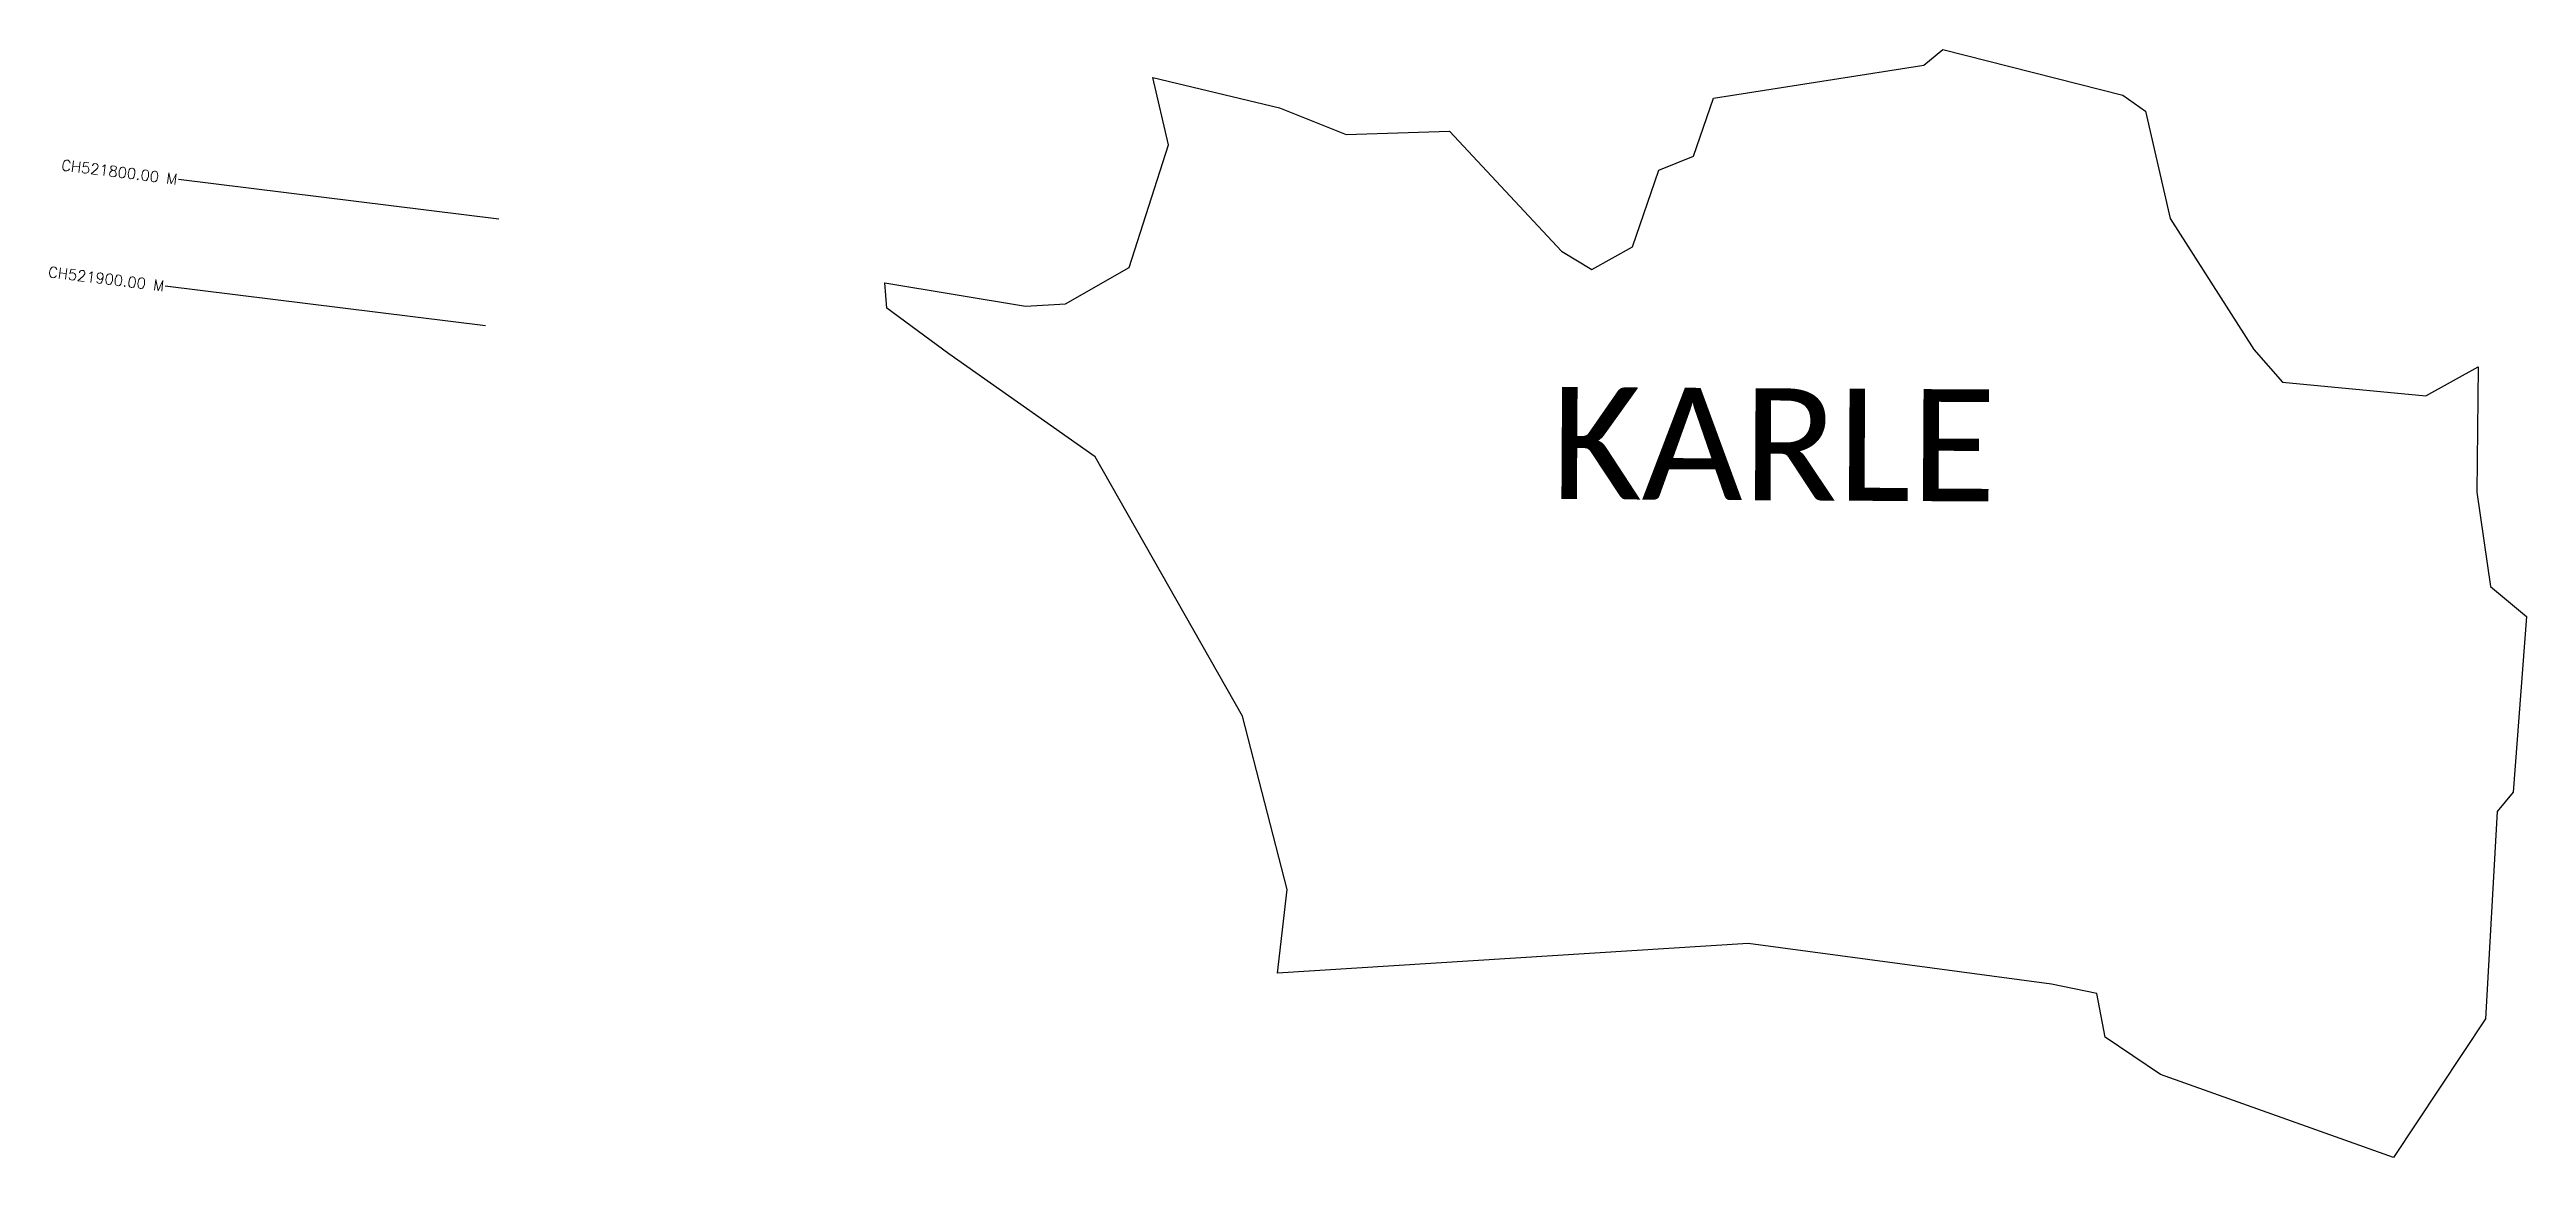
# Model space of a CAD drawing. Header units: metres. Extents: x 318191 to 320493, y 1877618 to 1878647.
import ezdxf
from ezdxf.enums import TextEntityAlignment as Align

# ---------------------------------------------------------------- set-up
doc = ezdxf.new("R2010")
doc.units = ezdxf.units.M
for name, color, linetype in [('CS', 134, 'Continuous'), ('CSMark', 6, 'Continuous'), ('village', 3, 'Continuous'), ('VILLAGE NAME', 250, 'Continuous')]:
    doc.layers.add(name, color=color, linetype=linetype)
doc.styles.get("Standard").update_dxf_attribs({"font": 'simplex.shx'})

msp = doc.modelspace()

# ---------------------------------------------------------------- linework, layer by layer
at = {"layer": 'CS'}
for p, q in [((318608.4, 1878489.2), (318310.6, 1878526.1)), ((318596.1, 1878390), (318298.3, 1878426.8))]:
    msp.add_line(p, q, dxfattribs=at)
at = {"layer": 'village', "color": 3, "true_color": 0x00ff00}
msp.add_polyline3d([(320492.8, 1878119.9, 0), (320480.3, 1877956.7, 0), (320465.6, 1877939, 0), (320454.7, 1877746.4, 0), (320369.1, 1877617.5, 0), (320152.6, 1877694.6, 0), (320101.2, 1877729.2, 0), (320093.5, 1877769.9, 0), (320051.3, 1877778.5, 0), (319769.4, 1877816.3, 0), (319332, 1877788.7, 0), (319341.2, 1877866.3, 0), (319299.4, 1878027.4, 0), (319162.7, 1878268.4, 0), (319026.7, 1878363.9, 0), (318969.1, 1878406.3, 0), (318967.2, 1878429.9, 0), (319097.8, 1878408.2, 0), (319135.2, 1878410.6, 0), (319194.1, 1878444.1, 0), (319230.8, 1878558.2, 0), (319216.1, 1878620.6, 0), (319333.8, 1878592.5, 0), (319395.8, 1878567.7, 0), (319491.9, 1878571, 0), (319595.9, 1878459.4, 0), (319624.3, 1878442.3, 0), (319662.1, 1878463.3, 0), (319686.6, 1878534.7, 0), (319718.7, 1878547.7, 0), (319737.2, 1878601.4, 0), (319932.7, 1878632.2, 0), (319950.4, 1878646.7, 0), (320117.8, 1878604.4, 0), (320138.7, 1878589.3, 0), (320161.8, 1878489.6, 0), (320239.3, 1878368.1, 0), (320265.9, 1878337.8, 0), (320399.3, 1878325.1, 0), (320447.9, 1878352.1, 0), (320446.6, 1878235.5, 0), (320459.5, 1878147.9, 0)], close=True, dxfattribs=at)

# ---------------------------------------------------------------- texts
at = {"layer": 'CSMark'}
for s, p in [('CH521800.00 M', (318309.6, 1878526.2)), ('CH521900.00 M', (318297.4, 1878427))]:
    msp.add_text(s, height=10, rotation=352.94, dxfattribs=at).set_placement(p, align=Align.MIDDLE_RIGHT)
at = {"layer": 'VILLAGE NAME', "insert": (319586.7, 1878333.2), "char_height": 104.042, "attachment_point": 1, "rotation": 359.6762}
msp.add_mtext_dynamic_manual_height_columns('{\\fCalibri|b0|i0|c0|p34;KARLE}', width=619.922, gutter_width=520.2, heights=[0], dxfattribs=at)

doc.saveas('drawing.dxf')
